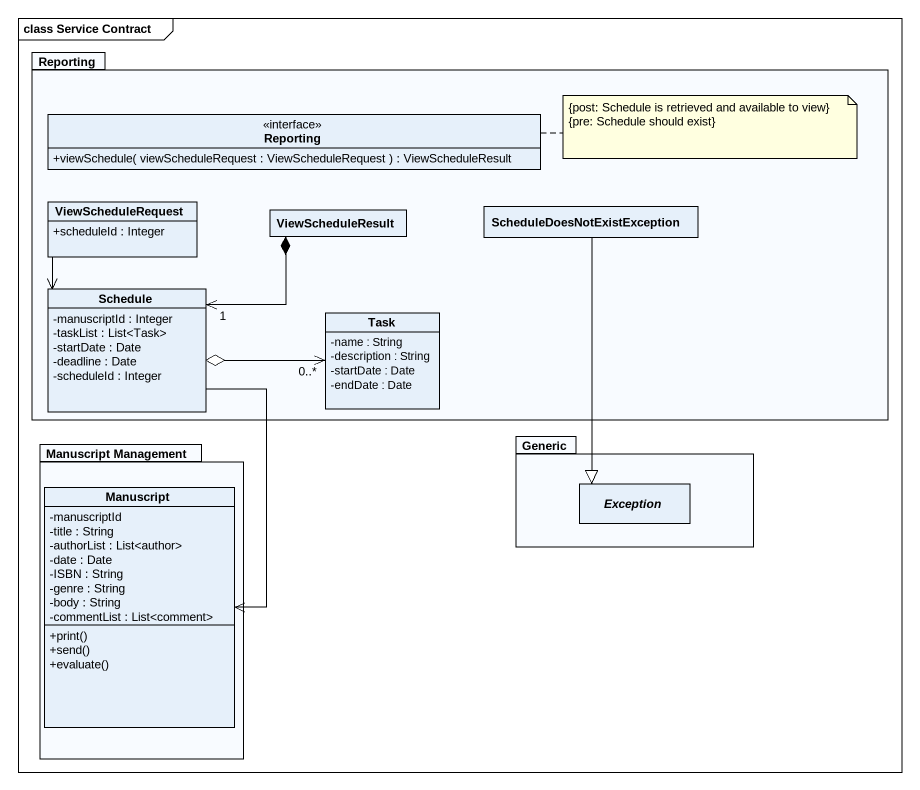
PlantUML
@startuml
mainframe class Service Contract
hide circle
hide empty members
skinparam classAttributeIconSize 0
package Reporting {
  interface "Reporting" as Reporting_2 {
    +viewSchedule( viewScheduleRequest : ViewScheduleRequest ) : ViewScheduleResult
  }
  class ViewScheduleRequest {
    +scheduleId : Integer
  }
  class ViewScheduleResult
  class "ScheduleDoesNotExistException" as ScheduleDoesNotExistExceptio
  class Schedule {
    -manuscriptId : Integer
    -taskList : List<Task>
    -startDate : Date
    -deadline : Date
    -scheduleId : Integer
  }
  class Task {
    -name : String
    -description : String
    -startDate : Date
    -endDate : Date
  }
}
package "Manuscript Management" as Manuscript_Management {
  class Manuscript {
    -manuscriptId
    -title : String
    -authorList : List<author>
    -date : Date
    -ISBN : String
    -genre : String
    -body : String
    -commentList : List<comment>
    +print()
    +send()
    +evaluate()
  }
}
package Generic {
  abstract class "Exception" as Exception_
}
ViewScheduleRequest --> Schedule
ViewScheduleResult *--> "1" Schedule
ScheduleDoesNotExistExceptio --|> Exception_
Schedule o-right-> "0..*" Task
Schedule --> Manuscript
note right of Reporting_2
  {post: Schedule is retrieved and available to view}
  {pre: Schedule should exist}
end note
@enduml
